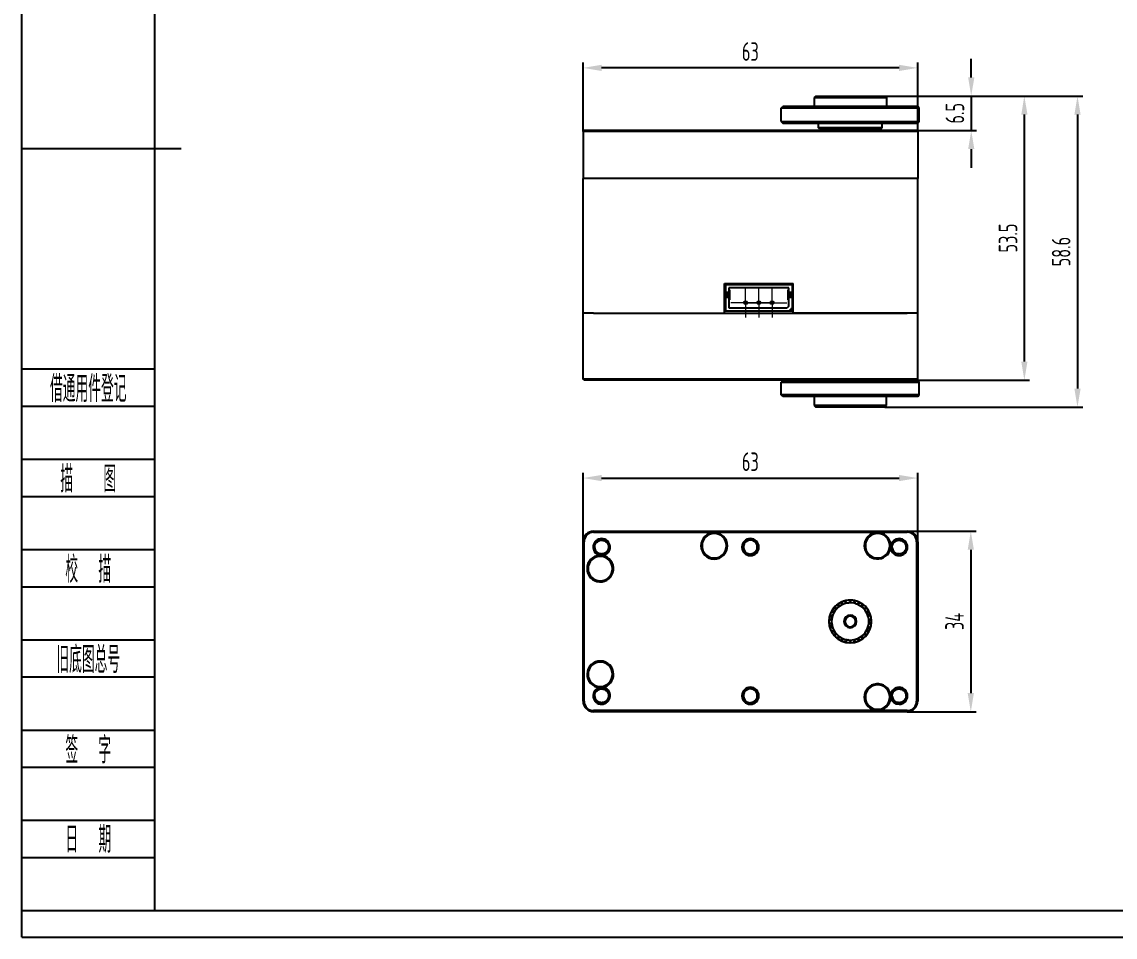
# Model space of a CAD drawing. Header units: inches. Extents: x -25 to 752, y -5 to 292.
# Drawn here: x -25 to 180.8, y -5 to 167.4 of the extents above; entities that cross this region are included whole.
import ezdxf
from ezdxf.enums import TextEntityAlignment as Align

# ---------------------------------------------------------------- set-up
doc = ezdxf.new("R2010")
doc.units = ezdxf.units.IN
doc.header["$MEASUREMENT"] = 0
for name, color, linetype in [('1轮廓实线层', 7, 'Continuous'), ('2细线层', 4, 'Continuous'), ('6文字层', 3, 'Continuous'), ('7标注层', 4, 'Continuous'), ('图框层', 7, 'Continuous')]:
    doc.layers.add(name, color=color, linetype=linetype)
doc.styles.add('PC_TEXTSTYLE', font='ISOCP.SHX', dxfattribs={"width": 0.707, "bigfont": 'GBCBIG.SHX'})
doc.dimstyles.new('GB_LINEAR', dxfattribs={"dimtxt": 3.5, "dimasz": 3.5, "dimexe": 1, "dimexo": 0, "dimgap": 1.5, "dimtad": 1, "dimdsep": 46, "dimtxsty": 'PC_TEXTSTYLE', "dimcen": 0, "dimclrd": 256, "dimclrt": 3, "dimadec": 0, "dimazin": 2, "dimtp": 0.1, "dimtm": 0.1, "dimtfac": 0.71, "dimtdec": 3, "dimtmove": 0, "dimatfit": 3, "dimfxl": 1, "dimtfill": 1, "dimarcsym": 0})

# ---------------------------------------------------------------- blocks, each defined once
blk = doc.blocks.new('ZwmFrameMain_A3^_^无分区图框^_^landscape')
at = {"layer": '1轮廓实线层'}
for p, q in [((0, 0), (0, 287)), ((-25, 143.5), (5, 143.5)), ((0, 0), (390, 0))]:
    blk.add_line(p, q, dxfattribs=at)
at = {"layer": '2细线层'}
for q in [(-25, 292), (395, -5)]:
    blk.add_line((-25, -5), q, dxfattribs=at)
blk = doc.blocks.new('ZwmFrameMain_附加栏')
at = {"layer": '2细线层'}
for p, q in [((-25, 102), (0, 102)), ((-25, 95), (0, 95)), ((-25, 85), (0, 85)), ((-25, 78), (0, 78)), ((-25, 68), (0, 68)), ((-25, 61), (0, 61)), ((-25, 51), (0, 51)), ((-25, 44), (0, 44)), ((-25, 34), (0, 34)), ((-25, 27), (0, 27)), ((-25, 17), (0, 17)), ((-25, 10), (0, 10)), ((-25, 0), (0, 0))]:
    blk.add_line(p, q, dxfattribs=at)
at = {"layer": '6文字层', "color": 3, "style": 'PC_TEXTSTYLE'}
for s, width, p in [('借通用件登记', 0.667, (-12.5, 98.5)), ('描   图', 0.6667, (-12.5, 81.5)), ('校  描', 0.667, (-12.5, 64.5)), ('旧底图总号', 0.667, (-12.5, 47.5)), ('签  字', 0.667, (-12.5, 30.5)), ('日  期', 0.667, (-12.49, 13.6))]:
    blk.add_text(s, height=5, dxfattribs=dict(at, width=width)).set_placement(p, align=Align.MIDDLE)
at = {"layer": '6文字层', "style": 'PC_TEXTSTYLE'}
for tag, width, p, p2 in [('借通用件登记', 0.671328, (-23.44, 86.36), (-1.25, 86.36)), ('描图', 2.120922, (-23.44, 69.36), (-1.25, 69.36)), ('校图', 2.149976, (-23.75, 52.06), (-1.25, 52.06)), ('旧底图总号', 0.761452, (-22.84, 35.67), (-1.86, 35.67)), ('签字', 2.026939, (-23.14, 18.37), (-1.56, 18.37)), ('日期', 1.89999, (-22.84, 1.37), (-2.17, 1.37))]:
    blk.add_attdef(tag, text='', height=5, dxfattribs=dict(at, width=width)).set_placement(p, p2, align=Align.FIT)
blk = doc.blocks.new('*D18')
at = {"layer": '7标注层', "color": 0, "lineweight": -2}
for p, q in [((80.63, 146.7), (80.63, 159.7)), ((143.63, 146.7), (143.63, 159.7))]:
    blk.add_line(p, q, dxfattribs=at)
at = {"layer": '7标注层', "lineweight": -2}
blk.add_line((140.13, 158.7), (84.13, 158.7), dxfattribs=at)
at = {"layer": '7标注层'}
for points in [[(84.13, 159.28), (84.13, 158.11), (80.63, 158.7)], [(140.13, 158.11), (140.13, 159.28), (143.63, 158.7)]]:
    blk.add_solid(points, dxfattribs=at)
at = {"layer": 'Defpoints', "color": 0}
for p in [(80.63, 158.7), (80.63, 146.7), (143.63, 146.7)]:
    blk.add_point(p, dxfattribs=at)
at = {"layer": '7标注层', "color": 3, "insert": (112.13, 161.77), "char_height": 3.5, "attachment_point": 5, "style": 'PC_TEXTSTYLE', "bg_fill": 3, "box_fill_scale": 1.25, "bg_fill_color": 257, "bg_fill_transparency": 0}
blk.add_mtext('63', dxfattribs=at)
blk = doc.blocks.new('*D21')
at = {"layer": '7标注层', "color": 0, "lineweight": -2}
for p, q in [((80.63, 69.45), (80.63, 82.45)), ((143.63, 69.45), (143.63, 82.45))]:
    blk.add_line(p, q, dxfattribs=at)
at = {"layer": '7标注层', "lineweight": -2}
blk.add_line((84.13, 81.45), (140.13, 81.45), dxfattribs=at)
at = {"layer": '7标注层'}
for points in [[(84.13, 82.04), (84.13, 80.87), (80.63, 81.45)], [(140.13, 80.87), (140.13, 82.04), (143.63, 81.45)]]:
    blk.add_solid(points, dxfattribs=at)
at = {"layer": 'Defpoints', "color": 0}
for p in [(143.63, 81.45), (80.63, 69.45), (143.63, 69.45)]:
    blk.add_point(p, dxfattribs=at)
at = {"layer": '7标注层', "color": 3, "insert": (112.13, 84.53), "char_height": 3.5, "attachment_point": 5, "style": 'PC_TEXTSTYLE', "bg_fill": 3, "box_fill_scale": 1.25, "bg_fill_color": 257, "bg_fill_transparency": 0}
blk.add_mtext('63', dxfattribs=at)
blk = doc.blocks.new('*D22')
at = {"layer": '7标注层', "color": 0, "lineweight": -2}
for p, q in [((141.63, 71.45), (154.63, 71.45)), ((141.63, 37.45), (154.63, 37.45))]:
    blk.add_line(p, q, dxfattribs=at)
at = {"layer": '7标注层', "lineweight": -2}
blk.add_line((153.63, 67.95), (153.63, 40.95), dxfattribs=at)
at = {"layer": '7标注层'}
for points in [[(154.22, 67.95), (153.05, 67.95), (153.63, 71.45)], [(153.05, 40.95), (154.22, 40.95), (153.63, 37.45)]]:
    blk.add_solid(points, dxfattribs=at)
at = {"layer": 'Defpoints', "color": 0}
for p in [(141.63, 71.45), (141.63, 37.45), (153.63, 37.45)]:
    blk.add_point(p, dxfattribs=at)
at = {"layer": '7标注层', "color": 3, "insert": (150.56, 54.45), "char_height": 3.5, "attachment_point": 5, "rotation": 90, "style": 'PC_TEXTSTYLE', "bg_fill": 3, "box_fill_scale": 1.25, "bg_fill_color": 257, "bg_fill_transparency": 0}
blk.add_mtext('34', dxfattribs=at)
blk = doc.blocks.new('SW_CENTERMARKSYMBOL_0')
at = {"color": 0, "linetype": 'Continuous', "lineweight": 18}
for p, q in [((0, 2.5), (0, 2.8)), ((0, 0), (0, 2.5)), ((-2.5, 0), (-2.8, 0)), ((0, 0), (-2.5, 0)), ((0, 0), (0, -2.5)), ((0, 0), (2.5, 0)), ((2.5, 0), (2.8, 0)), ((0, -2.5), (0, -2.8))]:
    blk.add_line(p, q, dxfattribs=at)
blk = doc.blocks.new('SW_CENTERMARKSYMBOL_1')
at = {"color": 0, "linetype": 'Continuous', "lineweight": 18}
for p, q in [((0, 2.5), (0, 2.8)), ((0, 0), (0, 2.5)), ((-2.5, 0), (-2.8, 0)), ((0, 0), (-2.5, 0)), ((0, 0), (0, -2.5)), ((0, 0), (2.5, 0)), ((2.5, 0), (2.8, 0)), ((0, -2.5), (0, -2.8))]:
    blk.add_line(p, q, dxfattribs=at)
blk = doc.blocks.new('SW_CENTERMARKSYMBOL_2')
at = {"color": 0, "linetype": 'Continuous', "lineweight": 18}
for p, q in [((0, 2.5), (0, 2.8)), ((0, 0), (0, 2.5)), ((-2.5, 0), (-2.8, 0)), ((0, 0), (-2.5, 0)), ((0, 0), (0, -2.5)), ((0, 0), (2.5, 0)), ((2.5, 0), (2.8, 0)), ((0, -2.5), (0, -2.8))]:
    blk.add_line(p, q, dxfattribs=at)
blk = doc.blocks.new('*D23')
at = {"layer": '7标注层', "color": 0, "lineweight": -2}
for p, q in [((137.43, 153.4), (174.71, 153.4)), ((137.43, 94.8), (174.71, 94.8))]:
    blk.add_line(p, q, dxfattribs=at)
at = {"layer": '7标注层', "lineweight": -2}
blk.add_line((173.71, 149.9), (173.71, 98.3), dxfattribs=at)
at = {"layer": '7标注层'}
for points in [[(174.3, 149.9), (173.13, 149.9), (173.71, 153.4)], [(173.13, 98.3), (174.3, 98.3), (173.71, 94.8)]]:
    blk.add_solid(points, dxfattribs=at)
at = {"layer": 'Defpoints', "color": 0}
for p in [(137.43, 153.4), (137.43, 94.8), (173.71, 94.8)]:
    blk.add_point(p, dxfattribs=at)
at = {"layer": '7标注层', "color": 3, "insert": (170.64, 124.1), "char_height": 3.5, "attachment_point": 5, "rotation": 90, "style": 'PC_TEXTSTYLE', "bg_fill": 3, "box_fill_scale": 1.25, "bg_fill_color": 257, "bg_fill_transparency": 0}
blk.add_mtext('58.6', dxfattribs=at)
blk = doc.blocks.new('*D24')
at = {"layer": '7标注层', "lineweight": -2}
for p, q in [((153.71, 156.9), (153.71, 160.4)), ((153.71, 153.4), (153.71, 146.9)), ((153.71, 143.4), (153.71, 139.9))]:
    blk.add_line(p, q, dxfattribs=at)
at = {"layer": '7标注层', "color": 0, "lineweight": -2}
for p, q in [((137.43, 153.4), (154.71, 153.4)), ((143.43, 146.9), (154.71, 146.9))]:
    blk.add_line(p, q, dxfattribs=at)
at = {"layer": '7标注层'}
for points in [[(153.13, 156.9), (154.3, 156.9), (153.71, 153.4)], [(154.3, 143.4), (153.13, 143.4), (153.71, 146.9)]]:
    blk.add_solid(points, dxfattribs=at)
at = {"layer": 'Defpoints', "color": 0}
for p in [(137.43, 153.4), (143.43, 146.9)]:
    blk.add_point(p, dxfattribs=at)
at = {"layer": '7标注层', "color": 3, "insert": (150.64, 150.15), "char_height": 3.5, "attachment_point": 5, "rotation": 90, "style": 'PC_TEXTSTYLE', "bg_fill": 3, "box_fill_scale": 1.25, "bg_fill_color": 257, "bg_fill_transparency": 0}
blk.add_mtext('6.5', dxfattribs=at)
at = {"layer": 'Defpoints', "color": 0}
blk.add_point((153.71, 146.9), dxfattribs=at)
blk = doc.blocks.new('*D25')
at = {"layer": '7标注层', "color": 0, "lineweight": -2}
for p, q in [((158.98, 153.4), (164.71, 153.4)), ((143.43, 99.9), (164.71, 99.9))]:
    blk.add_line(p, q, dxfattribs=at)
at = {"layer": '7标注层', "lineweight": -2}
blk.add_line((163.71, 103.4), (163.71, 149.9), dxfattribs=at)
at = {"layer": '7标注层'}
for points in [[(164.3, 149.9), (163.13, 149.9), (163.71, 153.4)], [(163.13, 103.4), (164.3, 103.4), (163.71, 99.9)]]:
    blk.add_solid(points, dxfattribs=at)
at = {"layer": 'Defpoints', "color": 0}
for p in [(158.98, 153.4), (163.71, 153.4), (143.43, 99.9)]:
    blk.add_point(p, dxfattribs=at)
at = {"layer": '7标注层', "color": 3, "insert": (160.64, 126.65), "char_height": 3.5, "attachment_point": 5, "rotation": 90, "style": 'PC_TEXTSTYLE', "bg_fill": 3, "box_fill_scale": 1.25, "bg_fill_color": 257, "bg_fill_transparency": 0}
blk.add_mtext('53.5', dxfattribs=at)

msp = doc.modelspace()

# ---------------------------------------------------------------- linework, layer by layer
at = {"color": 7, "linetype": 'Continuous', "lineweight": 25}
for p, q in [((82.634, 137.897), (80.634, 137.897)), ((80.634, 112.497), (80.634, 137.897)), ((141.634, 137.897), (82.634, 137.897)), ((143.634, 137.897), (141.634, 137.897)), ((143.634, 112.497), (143.634, 137.897)), ((107.277, 118.097), (120.177, 118.097)), ((107.277, 112.497), (107.277, 118.097)), ((107.477, 117.897), (107.477, 116.447)), ((107.477, 117.897), (119.977, 117.897)), ((119.977, 117.897), (119.977, 116.447)), ((120.177, 112.497), (120.177, 118.097)), ((107.477, 116.447), (108.077, 116.447)), ((107.477, 116.147), (107.477, 116.447)), ((107.477, 116.147), (108.077, 116.147)), ((108.077, 115.747), (107.477, 115.747)), ((107.477, 115.447), (107.477, 115.747)), ((108.077, 115.447), (107.477, 115.447)), ((107.477, 115.447), (107.477, 112.897)), ((119.377, 117.297), (108.077, 117.297)), ((108.077, 117.297), (108.077, 116.447)), ((108.077, 116.897), (108.227, 116.897)), ((108.077, 116.447), (108.077, 116.147)), ((108.077, 115.747), (108.077, 115.447)), ((108.077, 115.447), (108.077, 113.497)), ((108.227, 116.897), (108.227, 114.997)), ((119.227, 114.997), (119.227, 116.897)), ((119.377, 116.897), (119.227, 116.897)), ((119.377, 116.447), (119.377, 117.297)), ((119.377, 116.447), (119.977, 116.447)), ((119.377, 116.147), (119.377, 116.447)), ((119.377, 116.147), (119.977, 116.147)), ((119.977, 115.747), (119.377, 115.747)), ((119.377, 115.447), (119.377, 115.747)), ((119.977, 115.447), (119.377, 115.447)), ((119.377, 113.797), (119.377, 115.447)), ((119.977, 116.447), (119.977, 116.147)), ((119.977, 115.747), (119.977, 115.447)), ((119.977, 115.447), (119.977, 113.497)), ((108.077, 114.997), (108.227, 114.997)), ((108.077, 113.497), (119.077, 113.497)), ((119.377, 113.797), (119.077, 113.497)), ((119.377, 114.997), (119.227, 114.997)), ((119.377, 112.897), (119.977, 113.497)), ((119.977, 113.297), (119.777, 113.297)), ((119.977, 113.497), (119.977, 113.297)), ((119.977, 113.297), (119.977, 112.897)), ((82.634, 112.497), (80.634, 112.497)), ((80.634, 100.097), (80.634, 112.497)), ((82.634, 112.497), (107.277, 112.497)), ((82.634, 112.497), (141.634, 112.497)), ((120.177, 112.897), (107.277, 112.897)), ((119.377, 112.897), (107.477, 112.897)), ((141.634, 112.497), (120.177, 112.497)), ((143.634, 112.497), (141.634, 112.497)), ((143.634, 100.097), (143.634, 112.497)), ((80.834, 99.897), (80.634, 100.097)), ((82.634, 100.097), (80.634, 100.097)), ((82.634, 99.897), (80.834, 99.897)), ((141.634, 100.097), (82.634, 100.097)), ((141.634, 99.897), (82.634, 99.897)), ((118.234, 99.797), (117.934, 99.497)), ((117.934, 97.097), (117.934, 99.497)), ((117.934, 99.497), (143.934, 99.497)), ((118.234, 99.797), (143.634, 99.797)), ((123.734, 99.897), (123.734, 99.797)), ((138.134, 99.797), (138.134, 99.897)), ((143.634, 100.097), (141.634, 100.097)), ((143.434, 99.897), (141.634, 99.897)), ((143.434, 99.897), (143.634, 100.097)), ((143.634, 99.797), (143.934, 99.497)), ((143.934, 97.097), (143.934, 99.497)), ((118.234, 96.797), (117.934, 97.097)), ((143.934, 97.097), (117.934, 97.097)), ((143.634, 96.797), (118.234, 96.797)), ((124.134, 96.797), (124.134, 95.097)), ((137.734, 95.097), (137.734, 96.797)), ((143.634, 96.797), (143.934, 97.097)), ((124.134, 95.097), (124.434, 94.797)), ((130.934, 95.097), (124.134, 95.097)), ((130.934, 94.797), (124.434, 94.797)), ((137.734, 95.097), (130.934, 95.097)), ((137.434, 94.797), (130.934, 94.797)), ((137.434, 94.797), (137.734, 95.097)), ((82.634, 71.453), (141.634, 71.453)), ((82.634, 71.253), (141.634, 71.253)), ((80.634, 39.453), (80.634, 69.453)), ((80.834, 39.453), (80.834, 69.453)), ((82.842, 68.315), (82.643, 68.294)), ((82.903, 68.107), (82.844, 68.407)), ((110.898, 68.051), (110.708, 67.989)), ((110.847, 68.389), (110.93, 67.971)), ((111.573, 69.611), (111.307, 69.433)), ((113.401, 68.307), (113.462, 68.337)), ((138.842, 68.315), (138.643, 68.294)), ((138.903, 68.107), (138.844, 68.407)), ((143.434, 69.453), (143.434, 39.453)), ((143.634, 69.453), (143.634, 39.453)), ((84.134, 67.153), (83.758, 67.228)), ((140.134, 67.153), (139.758, 67.228)), ((111.573, 41.611), (111.307, 41.433)), ((82.842, 40.315), (82.643, 40.294)), ((82.903, 40.107), (82.844, 40.407)), ((84.134, 39.153), (83.758, 39.228)), ((110.898, 40.051), (110.708, 39.989)), ((110.847, 40.389), (110.93, 39.971)), ((138.842, 40.315), (138.643, 40.294)), ((138.903, 40.107), (138.844, 40.407)), ((140.134, 39.153), (139.758, 39.228)), ((141.634, 37.653), (82.634, 37.653)), ((141.634, 37.453), (82.634, 37.453))]:
    msp.add_line(p, q, dxfattribs=at)
for centre in [(111.227, 114.472), (113.727, 114.472), (116.227, 114.472)]:
    msp.add_circle(centre, 0.3, dxfattribs=at)
for centre, radius, start, end in [((82.634, 69.453), 2, 90, 180), ((82.634, 69.453), 1.8, 90, 180), ((84.134, 68.453), 1.6, 90, 256.18384), ((84.134, 68.453), 1.6, 276.75854, 90), ((105.334, 68.703), 2.5, 90, 270), ((105.334, 68.703), 2.3, 90, 270), ((105.334, 68.703), 2.5, 270, 90), ((105.334, 68.703), 2.3, 270, 90), ((112.134, 68.453), 1.6, 90, 270), ((112.134, 68.453), 1.6, 270, 90), ((136.084, 68.703), 2.5, 3.03525, 180), ((136.084, 68.703), 2.3, 0, 180), ((140.134, 68.453), 1.6, 90, 166.17271), ((140.134, 68.453), 1.6, 270, 90), ((141.634, 69.453), 2, 0, 90), ((141.634, 69.453), 1.8, 0, 90), ((84.134, 68.453), 1.3, 186.09753, 258.09753), ((112.134, 68.453), 1.3, 198, 270), ((136.084, 68.703), 2.5, 180, 349.89854), ((136.084, 68.703), 2.3, 180, 0), ((140.134, 68.453), 1.6, 186.76527, 270), ((140.134, 68.453), 1.3, 186.09753, 258.09753), ((83.884, 64.403), 2.5, 93.0279, 180), ((83.884, 64.403), 2.5, 180, 79.9029), ((83.884, 64.403), 2.3, 86.48863, 180), ((83.884, 64.403), 2.3, 0, 86.48863), ((83.884, 64.403), 2.3, 180, 0), ((130.934, 54.453), 4.025, 0, 180), ((130.934, 54.453), 4, 110.04936, 129.95064), ((130.934, 54.453), 3.5, 96, 120), ((130.934, 54.453), 4, 105.95064, 110.04936), ((130.934, 54.453), 4, 86.04936, 105.95064), ((130.934, 54.453), 3.5, 72, 96), ((130.934, 54.453), 4, 81.95064, 86.04936), ((130.934, 54.453), 4, 62.04936, 81.95064), ((130.934, 54.453), 3.5, 48, 72), ((130.934, 54.453), 4, 57.95064, 62.04936), ((130.934, 54.453), 4, 38.04936, 57.95064), ((130.934, 54.453), 4, 158.04936, 177.95064), ((130.934, 54.453), 4, 153.95064, 158.04936), ((130.934, 54.453), 4, 134.04936, 153.95064), ((130.934, 54.453), 3.5, 144, 168), ((130.934, 54.453), 3.5, 120, 144), ((130.934, 54.453), 4, 129.95064, 134.04936), ((130.934, 54.453), 1.2, 90, 270), ((130.934, 54.453), 1.2, 270, 90), ((130.934, 54.453), 3.5, 24, 48), ((130.934, 54.453), 4, 33.95064, 38.04936), ((130.934, 54.453), 3.5, 0, 24), ((130.934, 54.453), 4, 14.04936, 33.95064), ((130.934, 54.453), 4.025, 180, 0), ((130.934, 54.453), 4, 177.95064, 180), ((130.934, 54.453), 4, 180, 182.04936), ((130.934, 54.453), 4, 182.04936, 201.95064), ((130.934, 54.453), 3.5, 168, 192), ((130.934, 54.453), 3.5, 192, 216), ((130.934, 54.453), 1, 90, 270), ((130.934, 54.453), 1, 270, 90), ((130.934, 54.453), 3.5, 336, 0), ((130.934, 54.453), 4, 9.95064, 14.04936), ((130.934, 54.453), 4, 345.95064, 350.04936), ((130.934, 54.453), 4, 0, 9.95064), ((130.934, 54.453), 4, 350.04936, 0), ((130.934, 54.453), 4, 201.95064, 206.04936), ((130.934, 54.453), 4, 206.04936, 225.95064), ((130.934, 54.453), 3.5, 216, 240), ((130.934, 54.453), 4, 225.95064, 230.04936), ((130.934, 54.453), 3.5, 288, 312), ((130.934, 54.453), 4, 302.04936, 321.95064), ((130.934, 54.453), 3.5, 312, 336), ((130.934, 54.453), 4, 321.95064, 326.04936), ((130.934, 54.453), 4, 326.04936, 345.95064), ((130.934, 54.453), 4, 230.04936, 249.95064), ((130.934, 54.453), 3.5, 240, 264), ((130.934, 54.453), 4, 249.95064, 254.04936), ((130.934, 54.453), 4, 254.04936, 273.95064), ((130.934, 54.453), 3.5, 264, 288), ((130.934, 54.453), 4, 273.95064, 278.04936), ((130.934, 54.453), 4, 278.04936, 297.95064), ((130.934, 54.453), 4, 297.95064, 302.04936), ((83.884, 44.503), 2.5, 0, 266.97304), ((83.884, 44.503), 2.3, 0, 180), ((83.884, 44.503), 2.3, 180, 273.51926), ((83.884, 44.503), 2.3, 273.51926, 0), ((83.884, 44.503), 2.5, 280.09691, 0), ((84.134, 40.453), 1.6, 103.81468, 270), ((84.134, 40.453), 1.6, 270, 83.24174), ((112.134, 40.453), 1.6, 90, 270), ((112.134, 40.453), 1.6, 270, 90), ((136.084, 40.203), 2.5, 10.10151, 180), ((136.084, 40.203), 2.3, 0, 180), ((140.134, 40.453), 1.6, 90, 173.23465), ((140.134, 40.453), 1.6, 270, 90), ((82.634, 39.453), 2, 180, 270), ((82.634, 39.453), 1.8, 180, 270), ((84.134, 40.453), 1.3, 186.09753, 258.09753), ((112.134, 40.453), 1.3, 198, 270), ((136.084, 40.203), 2.5, 180, 356.96496), ((136.084, 40.203), 2.3, 180, 0), ((140.134, 40.453), 1.6, 193.82699, 270), ((140.134, 40.453), 1.3, 186.09753, 258.09753), ((141.634, 39.453), 1.8, 270, 0), ((141.634, 39.453), 2, 270, 0)]:
    msp.add_arc(centre, radius, start, end, dxfattribs=at)
for points, knots in [([(82.643, 68.294), (82.626, 68.503), (82.654, 68.714), (82.792, 69.105), (82.902, 69.285), (83.185, 69.582), (83.357, 69.7), (83.731, 69.855), (83.934, 69.892), (84.134, 69.886)], [0, 0, 0, 0, 0.25, 0.25, 0.5, 0.5, 0.75, 0.75, 1, 1, 1, 1]), ([(82.842, 68.315), (82.819, 68.532), (82.851, 68.756), (83.021, 69.159), (83.158, 69.339), (83.502, 69.609), (83.708, 69.701), (84.14, 69.771), (84.59, 69.731), (84.964, 69.477), (85.254, 69.149), (85.356, 68.948), (85.451, 68.521), (85.443, 68.295), (85.32, 67.875), (85.203, 67.682), (85.048, 67.528)], [0, 0, 0, 0, 0.125, 0.125, 0.25, 0.25, 0.375, 0.375, 0.5, 0.625, 0.625, 0.75, 0.75, 0.875, 0.875, 1, 1, 1, 1]), ([(84.134, 69.886), (84.417, 69.878), (84.693, 69.785), (85.146, 69.463), (85.32, 69.235), (85.513, 68.724), (85.531, 68.442), (85.408, 67.919), (85.268, 67.679), (85.075, 67.5)], [0, 0, 0, 0, 0.25, 0.25, 0.5, 0.5, 0.75, 0.75, 1, 1, 1, 1]), ([(110.708, 67.989), (110.614, 68.305), (110.63, 68.648), (110.864, 69.251), (111.083, 69.509), (111.355, 69.673)], [0, 0, 0, 0, 0.5, 0.5, 1, 1, 1, 1]), ([(111.434, 69.548), (111.194, 69.395), (111.007, 69.16), (110.814, 68.623), (110.81, 68.322), (110.898, 68.051)], [0, 0, 0, 0, 0.5, 0.5, 1, 1, 1, 1]), ([(112.134, 69.878), (112.321, 69.873), (112.505, 69.83), (112.842, 69.68), (112.995, 69.571), (113.245, 69.306), (113.343, 69.149), (113.472, 68.812), (113.502, 68.631), (113.492, 68.275), (113.451, 68.098), (113.306, 67.777), (113.203, 67.631), (112.949, 67.392), (112.799, 67.298), (112.477, 67.176), (112.305, 67.148), (112.134, 67.153)], [0, 0, 0, 0, 0.125, 0.125, 0.25, 0.25, 0.375, 0.375, 0.5, 0.5, 0.625, 0.625, 0.75, 0.75, 0.875, 0.875, 1, 1, 1, 1]), ([(112.134, 67.153), (112.305, 67.153), (112.475, 67.187), (112.789, 67.317), (112.933, 67.413), (113.174, 67.654), (113.27, 67.798), (113.401, 68.113), (113.434, 68.283), (113.434, 68.623), (113.401, 68.793), (113.27, 69.108), (113.174, 69.252), (112.933, 69.492), (112.789, 69.589), (112.475, 69.719), (112.305, 69.753), (112.134, 69.753)], [0, 0, 0, 0, 0.125, 0.125, 0.25, 0.25, 0.375, 0.375, 0.5, 0.5, 0.625, 0.625, 0.75, 0.75, 0.875, 0.875, 1, 1, 1, 1]), ([(138.546, 68.264), (138.547, 68.301), (138.549, 68.374), (138.554, 68.484), (138.561, 68.594), (138.567, 68.667), (138.569, 68.704)], [0, 0, 0, 0, 0.2521995, 0.5014439, 0.7499598, 1, 1, 1, 1]), ([(138.569, 68.704), (138.571, 68.726), (138.575, 68.77), (138.579, 68.813), (138.581, 68.835)], [0, 0, 0, 0, 0.4968019, 1, 1, 1, 1]), ([(138.643, 68.294), (138.626, 68.503), (138.654, 68.714), (138.792, 69.105), (138.902, 69.285), (139.185, 69.582), (139.357, 69.7), (139.731, 69.855), (139.934, 69.892), (140.134, 69.886)], [0, 0, 0, 0, 0.25, 0.25, 0.5, 0.5, 0.75, 0.75, 1, 1, 1, 1]), ([(138.842, 68.315), (138.819, 68.532), (138.851, 68.756), (139.021, 69.159), (139.158, 69.339), (139.502, 69.609), (139.708, 69.701), (140.14, 69.771), (140.59, 69.731), (140.964, 69.477), (141.254, 69.149), (141.356, 68.948), (141.451, 68.521), (141.443, 68.295), (141.32, 67.875), (141.203, 67.682), (141.048, 67.528)], [0, 0, 0, 0, 0.125, 0.125, 0.25, 0.25, 0.375, 0.375, 0.5, 0.625, 0.625, 0.75, 0.75, 0.875, 0.875, 1, 1, 1, 1]), ([(140.134, 69.886), (140.417, 69.878), (140.693, 69.785), (141.146, 69.463), (141.32, 69.235), (141.513, 68.724), (141.531, 68.442), (141.408, 67.919), (141.268, 67.679), (141.075, 67.5)], [0, 0, 0, 0, 0.25, 0.25, 0.5, 0.5, 0.75, 0.75, 1, 1, 1, 1]), ([(84.036, 66.877), (83.989, 66.88), (83.939, 66.884), (83.844, 66.891), (83.796, 66.895), (83.752, 66.899)], [0, 0, 0, 0, 0.4937879, 0.5330541, 1, 1, 1, 1]), ([(85.047, 67.528), (85.019, 67.501), (84.965, 67.451), (84.884, 67.389), (84.811, 67.341), (84.748, 67.306), (84.696, 67.28), (84.658, 67.263), (84.572, 67.227), (84.443, 67.186), (84.276, 67.158), (84.177, 67.155), (84.134, 67.153)], [0, 0, 0, 0, 0.1159662, 0.2170347, 0.303248, 0.3746545, 0.4312861, 0.4731483, 0.5002323, 0.7069007, 0.8736036, 1, 1, 1, 1]), ([(85.075, 67.5), (84.948, 67.381), (84.798, 67.289), (84.476, 67.168), (84.304, 67.139), (84.134, 67.145)], [0, 0, 0, 0, 0.5, 0.5, 1, 1, 1, 1]), ([(84.323, 66.864), (84.291, 66.865), (84.229, 66.867), (84.166, 66.87), (84.134, 66.872)], [0, 0, 0, 0, 0.5027946, 1, 1, 1, 1]), ([(111.632, 67.255), (111.634, 67.254), (111.776, 67.159), (111.956, 67.156), (112.134, 67.153)], [0, 0, 0, 0, 0.0104059, 1, 1, 1, 1]), ([(141.047, 67.528), (141.019, 67.501), (140.965, 67.451), (140.884, 67.389), (140.811, 67.341), (140.748, 67.306), (140.696, 67.28), (140.658, 67.263), (140.572, 67.227), (140.443, 67.186), (140.276, 67.158), (140.177, 67.155), (140.134, 67.153)], [0, 0, 0, 0, 0.1159662, 0.2170347, 0.303248, 0.3746545, 0.4312861, 0.4731483, 0.5002323, 0.7069007, 0.8736036, 1, 1, 1, 1]), ([(141.075, 67.5), (140.948, 67.381), (140.798, 67.289), (140.476, 67.168), (140.304, 67.139), (140.134, 67.145)], [0, 0, 0, 0, 0.5, 0.5, 1, 1, 1, 1]), ([(82.643, 40.294), (82.626, 40.503), (82.654, 40.714), (82.792, 41.105), (82.902, 41.285), (83.185, 41.582), (83.357, 41.7), (83.731, 41.855), (83.934, 41.892), (84.134, 41.886)], [0, 0, 0, 0, 0.25, 0.25, 0.5, 0.5, 0.75, 0.75, 1, 1, 1, 1]), ([(82.842, 40.315), (82.819, 40.532), (82.851, 40.756), (83.021, 41.159), (83.158, 41.339), (83.502, 41.609), (83.708, 41.701), (84.14, 41.771), (84.59, 41.731), (84.964, 41.477), (85.254, 41.149), (85.356, 40.948), (85.451, 40.521), (85.443, 40.295), (85.32, 39.875), (85.203, 39.682), (85.048, 39.528)], [0, 0, 0, 0, 0.125, 0.125, 0.25, 0.25, 0.375, 0.375, 0.5, 0.625, 0.625, 0.75, 0.75, 0.875, 0.875, 1, 1, 1, 1]), ([(83.752, 42.006), (83.8, 42.011), (83.894, 42.019), (83.989, 42.026), (84.036, 42.029)], [0, 0, 0, 0, 0.50252249, 1, 1, 1, 1]), ([(84.134, 42.034), (84.166, 42.036), (84.229, 42.039), (84.291, 42.041), (84.323, 42.042)], [0, 0, 0, 0, 0.4971678, 1, 1, 1, 1]), ([(84.134, 41.886), (84.417, 41.878), (84.693, 41.785), (85.146, 41.463), (85.32, 41.235), (85.513, 40.724), (85.531, 40.442), (85.408, 39.919), (85.268, 39.679), (85.075, 39.5)], [0, 0, 0, 0, 0.25, 0.25, 0.5, 0.5, 0.75, 0.75, 1, 1, 1, 1]), ([(110.708, 39.989), (110.614, 40.305), (110.63, 40.648), (110.864, 41.251), (111.083, 41.509), (111.355, 41.673)], [0, 0, 0, 0, 0.5, 0.5, 1, 1, 1, 1]), ([(111.434, 41.548), (111.194, 41.395), (111.007, 41.16), (110.814, 40.623), (110.81, 40.322), (110.898, 40.051)], [0, 0, 0, 0, 0.5, 0.5, 1, 1, 1, 1]), ([(112.134, 41.878), (112.321, 41.873), (112.505, 41.83), (112.842, 41.68), (112.995, 41.571), (113.245, 41.306), (113.343, 41.149), (113.472, 40.812), (113.502, 40.631), (113.492, 40.275), (113.451, 40.098), (113.306, 39.777), (113.203, 39.631), (112.949, 39.392), (112.799, 39.298), (112.477, 39.176), (112.305, 39.148), (112.134, 39.153)], [0, 0, 0, 0, 0.125, 0.125, 0.25, 0.25, 0.375, 0.375, 0.5, 0.5, 0.625, 0.625, 0.75, 0.75, 0.875, 0.875, 1, 1, 1, 1]), ([(112.134, 39.153), (112.305, 39.153), (112.475, 39.187), (112.789, 39.317), (112.933, 39.413), (113.174, 39.654), (113.27, 39.798), (113.401, 40.113), (113.434, 40.283), (113.434, 40.623), (113.401, 40.793), (113.27, 41.108), (113.174, 41.252), (112.933, 41.492), (112.789, 41.589), (112.475, 41.719), (112.305, 41.753), (112.134, 41.753)], [0, 0, 0, 0, 0.125, 0.125, 0.25, 0.25, 0.375, 0.375, 0.5, 0.5, 0.625, 0.625, 0.75, 0.75, 0.875, 0.875, 1, 1, 1, 1]), ([(138.643, 40.294), (138.626, 40.503), (138.654, 40.714), (138.792, 41.105), (138.902, 41.285), (139.185, 41.582), (139.357, 41.7), (139.731, 41.855), (139.934, 41.892), (140.134, 41.886)], [0, 0, 0, 0, 0.25, 0.25, 0.5, 0.5, 0.75, 0.75, 1, 1, 1, 1]), ([(138.842, 40.315), (138.819, 40.532), (138.851, 40.756), (139.021, 41.159), (139.158, 41.339), (139.502, 41.609), (139.708, 41.701), (140.14, 41.771), (140.59, 41.731), (140.964, 41.477), (141.254, 41.149), (141.356, 40.948), (141.451, 40.521), (141.443, 40.295), (141.32, 39.875), (141.203, 39.682), (141.048, 39.528)], [0, 0, 0, 0, 0.125, 0.125, 0.25, 0.25, 0.375, 0.375, 0.5, 0.625, 0.625, 0.75, 0.75, 0.875, 0.875, 1, 1, 1, 1]), ([(140.134, 41.886), (140.417, 41.878), (140.693, 41.785), (141.146, 41.463), (141.32, 41.235), (141.513, 40.724), (141.531, 40.442), (141.408, 39.919), (141.268, 39.679), (141.075, 39.5)], [0, 0, 0, 0, 0.25, 0.25, 0.5, 0.5, 0.75, 0.75, 1, 1, 1, 1]), ([(85.047, 39.528), (85.019, 39.501), (84.965, 39.451), (84.884, 39.389), (84.811, 39.341), (84.748, 39.306), (84.696, 39.28), (84.658, 39.263), (84.572, 39.227), (84.443, 39.186), (84.276, 39.158), (84.177, 39.155), (84.134, 39.153)], [0, 0, 0, 0, 0.1159662, 0.2170347, 0.303248, 0.3746545, 0.4312861, 0.4731483, 0.5002323, 0.7069007, 0.8736036, 1, 1, 1, 1]), ([(85.075, 39.5), (84.948, 39.381), (84.798, 39.289), (84.476, 39.168), (84.304, 39.139), (84.134, 39.145)], [0, 0, 0, 0, 0.5, 0.5, 1, 1, 1, 1]), ([(111.632, 39.255), (111.634, 39.254), (111.776, 39.159), (111.956, 39.156), (112.134, 39.153)], [0, 0, 0, 0, 0.0104059, 1, 1, 1, 1]), ([(138.569, 40.204), (138.566, 40.24), (138.561, 40.313), (138.554, 40.422), (138.549, 40.532), (138.547, 40.605), (138.546, 40.641)], [0, 0, 0, 0, 0.2500217, 0.4985434, 0.7477999, 1, 1, 1, 1]), ([(138.581, 40.07), (138.579, 40.093), (138.575, 40.137), (138.571, 40.182), (138.569, 40.204)], [0, 0, 0, 0, 0.5032163, 1, 1, 1, 1]), ([(141.047, 39.528), (141.019, 39.501), (140.965, 39.451), (140.884, 39.389), (140.811, 39.341), (140.748, 39.306), (140.696, 39.28), (140.658, 39.263), (140.572, 39.227), (140.443, 39.186), (140.276, 39.158), (140.177, 39.155), (140.134, 39.153)], [0, 0, 0, 0, 0.1159662, 0.2170347, 0.303248, 0.3746545, 0.4312861, 0.4731483, 0.5002323, 0.7069007, 0.8736036, 1, 1, 1, 1]), ([(141.075, 39.5), (140.948, 39.381), (140.798, 39.289), (140.476, 39.168), (140.304, 39.139), (140.134, 39.145)], [0, 0, 0, 0, 0.5, 0.5, 1, 1, 1, 1])]:
    msp.add_open_spline(points, degree=3, knots=knots, dxfattribs=at)
for points in [[(111.355, 69.673), (111.59, 69.814), (111.864, 69.885), (112.134, 69.878)], [(112.134, 69.753), (111.888, 69.753), (111.642, 69.681), (111.434, 69.548)], [(84.134, 67.145), (84.044, 67.147), (83.954, 67.16), (83.866, 67.181)], [(84.134, 66.872), (84.102, 66.873), (84.069, 66.875), (84.036, 66.877)], [(140.134, 67.145), (140.044, 67.147), (139.954, 67.16), (139.866, 67.181)], [(129.266, 57.573), (129.356, 57.766), (129.453, 57.975), (129.563, 58.21)], [(129.835, 58.299), (130.063, 58.172), (130.265, 58.061), (130.451, 57.958)], [(130.451, 57.958), (130.49, 57.936), (130.531, 57.93), (130.569, 57.934)], [(130.569, 57.934), (130.607, 57.938), (130.644, 57.952), (130.679, 57.982)], [(130.679, 57.982), (130.84, 58.122), (131.014, 58.273), (131.21, 58.443)], [(131.494, 58.413), (131.651, 58.205), (131.79, 58.021), (131.918, 57.851)], [(131.918, 57.851), (131.945, 57.815), (131.98, 57.793), (132.016, 57.782)], [(132.016, 57.782), (132.052, 57.77), (132.092, 57.767), (132.136, 57.781)], [(132.136, 57.781), (132.34, 57.843), (132.561, 57.91), (132.809, 57.986)], [(133.057, 57.843), (133.116, 57.589), (133.167, 57.365), (133.215, 57.158)], [(127.499, 55.3), (127.416, 55.497), (127.326, 55.709), (127.224, 55.948)], [(127.341, 56.209), (127.587, 56.294), (127.805, 56.369), (128.006, 56.439)], [(128.006, 56.439), (128.049, 56.453), (128.081, 56.48), (128.103, 56.51)], [(128.103, 56.51), (128.125, 56.541), (128.14, 56.578), (128.141, 56.624)], [(128.141, 56.624), (128.145, 56.838), (128.149, 57.068), (128.153, 57.328)], [(128.366, 57.519), (128.626, 57.497), (128.855, 57.476), (129.067, 57.458)], [(129.067, 57.458), (129.112, 57.454), (129.152, 57.465), (129.184, 57.484)], [(129.184, 57.484), (129.218, 57.503), (129.246, 57.531), (129.266, 57.573)], [(133.215, 57.158), (133.225, 57.113), (133.249, 57.079), (133.276, 57.054)], [(133.276, 57.054), (133.305, 57.028), (133.34, 57.01), (133.386, 57.004)], [(133.386, 57.004), (133.598, 56.978), (133.826, 56.95), (134.084, 56.918)], [(134.118, 55.996), (134.11, 55.951), (134.117, 55.911), (134.132, 55.876)], [(134.252, 56.687), (134.203, 56.431), (134.159, 56.205), (134.118, 55.996)], [(134.132, 55.876), (134.147, 55.841), (134.172, 55.81), (134.211, 55.786)], [(134.211, 55.786), (134.394, 55.676), (134.592, 55.558), (134.815, 55.424)], [(126.937, 54.596), (127.128, 54.774), (127.296, 54.931), (127.452, 55.076)], [(127.452, 53.83), (127.296, 53.975), (127.127, 54.132), (126.937, 54.31)], [(127.224, 52.958), (127.326, 53.198), (127.416, 53.41), (127.499, 53.605)], [(127.452, 55.076), (127.485, 55.107), (127.503, 55.144), (127.511, 55.181)], [(127.511, 53.725), (127.503, 53.763), (127.485, 53.799), (127.452, 53.83)], [(127.511, 55.181), (127.519, 55.218), (127.517, 55.258), (127.499, 55.3)], [(127.499, 53.605), (127.517, 53.647), (127.519, 53.689), (127.511, 53.725)], [(134.471, 54.568), (134.445, 54.53), (134.434, 54.49), (134.434, 54.453)], [(134.434, 54.453), (134.434, 54.415), (134.444, 54.376), (134.471, 54.338)], [(134.874, 55.144), (134.725, 54.93), (134.593, 54.742), (134.471, 54.568)], [(134.471, 54.338), (134.593, 54.163), (134.725, 53.975), (134.874, 53.762)], [(128.006, 52.467), (127.804, 52.537), (127.587, 52.612), (127.341, 52.696)], [(128.103, 52.396), (128.08, 52.427), (128.05, 52.452), (128.006, 52.467)], [(128.141, 52.282), (128.14, 52.327), (128.125, 52.365), (128.103, 52.396)], [(128.153, 51.578), (128.149, 51.839), (128.145, 52.069), (128.141, 52.282)], [(129.184, 51.422), (129.151, 51.441), (129.113, 51.452), (129.067, 51.448)], [(133.215, 51.748), (133.167, 51.54), (133.115, 51.316), (133.057, 51.062)], [(133.276, 51.852), (133.248, 51.826), (133.226, 51.793), (133.215, 51.748)], [(133.386, 51.902), (133.341, 51.896), (133.304, 51.877), (133.276, 51.852)], [(134.084, 51.988), (133.825, 51.956), (133.597, 51.928), (133.386, 51.902)], [(134.132, 53.029), (134.116, 52.994), (134.109, 52.955), (134.118, 52.91)], [(134.118, 52.91), (134.159, 52.7), (134.203, 52.474), (134.252, 52.219)], [(134.211, 53.119), (134.173, 53.096), (134.147, 53.063), (134.132, 53.029)], [(134.815, 53.482), (134.591, 53.348), (134.394, 53.229), (134.211, 53.119)], [(129.067, 51.448), (128.854, 51.429), (128.625, 51.409), (128.366, 51.386)], [(129.266, 51.333), (129.246, 51.374), (129.217, 51.403), (129.184, 51.422)], [(129.563, 50.695), (129.453, 50.932), (129.356, 51.14), (129.266, 51.333)], [(130.451, 50.948), (130.264, 50.845), (130.063, 50.733), (129.835, 50.607)], [(130.569, 50.972), (130.53, 50.976), (130.491, 50.97), (130.451, 50.948)], [(130.679, 50.924), (130.645, 50.954), (130.606, 50.968), (130.569, 50.972)], [(131.21, 50.462), (131.013, 50.633), (130.839, 50.785), (130.679, 50.924)], [(131.918, 51.054), (131.79, 50.884), (131.651, 50.7), (131.494, 50.492)], [(132.016, 51.124), (131.979, 51.112), (131.946, 51.091), (131.918, 51.054)], [(132.136, 51.125), (132.093, 51.138), (132.051, 51.136), (132.016, 51.124)], [(132.809, 50.919), (132.56, 50.996), (132.34, 51.063), (132.136, 51.125)], [(84.036, 42.029), (84.069, 42.031), (84.102, 42.033), (84.134, 42.034)], [(111.355, 41.673), (111.59, 41.814), (111.864, 41.885), (112.134, 41.878)], [(112.134, 41.753), (111.888, 41.753), (111.642, 41.681), (111.434, 41.548)], [(84.134, 39.145), (84.044, 39.147), (83.954, 39.16), (83.866, 39.181)], [(140.134, 39.145), (140.044, 39.147), (139.954, 39.16), (139.866, 39.181)]]:
    msp.add_open_spline(points, degree=3, dxfattribs=at)

# ---------------------------------------------------------------- block references
at = {"color": 7, "linetype": 'Continuous', "lineweight": 18}
for name, p in [('SW_CENTERMARKSYMBOL_1', (111.227, 114.472)), ('SW_CENTERMARKSYMBOL_0', (113.727, 114.472)), ('SW_CENTERMARKSYMBOL_2', (116.227, 114.472))]:
    msp.add_blockref(name, p, dxfattribs=at)
at = {"layer": '图框层'}
for name in ['ZwmFrameMain_A3^_^无分区图框^_^landscape', 'ZwmFrameMain_附加栏']:
    msp.add_blockref(name, (0, 0), dxfattribs=at)

# ---------------------------------------------------------------- next in the draw order: dimensions: what is measured, and where the dimension line sits
at = {"layer": '7标注层'}
for base, p1, p2, picture, middle in [((80.634, 158.697), (143.634, 146.697), (80.634, 146.697), '*D18', (112.134, 161.772)), ((143.634, 81.453), (80.634, 69.453), (143.634, 69.453), '*D21', (112.134, 84.528))]:
    dim = msp.add_linear_dim(base=base, p1=p1, p2=p2, dimstyle='GB_LINEAR', override={"dimscale": 1, "dimgap": 1.5, "dimtad": 1, "dimjust": 0, "dimdec": 2, "dimlfac": 1, "dimse1": 0, "dimse2": 0, "dimsd1": 0, "dimsd2": 0, "dimclrd": 256, "dimclre": 0, "dimtofl": 1, "dimtvp": 0.1}, dxfattribs=at)
    dim.commit()
    dim.dimension.update_dxf_attribs({"geometry": picture, "text_midpoint": middle})

# ---------------------------------------------------------------- next in the draw order: linework, layer by layer
at = {"color": 7, "linetype": 'Continuous', "lineweight": 25}
for p, q in [((124.434, 153.397), (124.134, 153.097)), ((124.134, 153.097), (137.734, 153.097)), ((124.134, 153.097), (124.134, 151.397)), ((124.434, 153.397), (137.434, 153.397)), ((137.434, 153.397), (137.734, 153.097)), ((137.734, 153.097), (137.734, 151.397)), ((117.934, 151.097), (118.234, 151.397)), ((143.934, 151.097), (117.934, 151.097)), ((117.934, 148.597), (117.934, 151.097)), ((143.634, 151.397), (118.234, 151.397)), ((143.934, 151.097), (143.634, 151.397)), ((143.934, 148.597), (143.934, 151.097)), ((117.934, 148.597), (143.934, 148.597)), ((117.934, 148.597), (118.234, 148.297)), ((118.234, 148.297), (143.634, 148.297)), ((124.934, 147.397), (124.934, 148.297)), ((136.934, 147.397), (136.934, 148.297)), ((143.934, 148.597), (143.634, 148.297)), ((80.634, 146.697), (80.834, 146.897)), ((82.634, 146.697), (80.634, 146.697)), ((80.634, 146.697), (80.634, 137.897)), ((82.634, 146.897), (80.834, 146.897)), ((141.634, 146.897), (82.634, 146.897)), ((141.634, 146.697), (82.634, 146.697)), ((136.934, 147.397), (124.934, 147.397)), ((125.134, 147.197), (124.934, 147.397)), ((136.734, 147.197), (125.134, 147.197)), ((126.934, 146.897), (126.934, 147.197)), ((126.937, 146.897), (126.937, 147.197)), ((127.224, 146.897), (127.224, 147.197)), ((127.341, 146.897), (127.341, 147.197)), ((128.153, 146.897), (128.153, 147.197)), ((128.366, 146.897), (128.366, 147.197)), ((129.563, 146.897), (129.563, 147.197)), ((129.835, 146.897), (129.835, 147.197)), ((131.21, 146.897), (131.21, 147.197)), ((131.494, 146.897), (131.494, 147.197)), ((132.809, 146.897), (132.809, 147.197)), ((133.057, 146.897), (133.057, 147.197)), ((134.084, 146.897), (134.084, 147.197)), ((134.252, 146.897), (134.252, 147.197)), ((134.815, 146.897), (134.815, 147.197)), ((134.874, 146.897), (134.874, 147.197)), ((136.734, 147.197), (136.934, 147.397)), ((138.584, 146.897), (138.587, 146.9)), ((143.434, 146.897), (141.634, 146.897)), ((143.634, 146.697), (141.634, 146.697)), ((143.634, 146.697), (143.434, 146.897)), ((143.634, 146.697), (143.634, 137.897))]:
    msp.add_line(p, q, dxfattribs=at)

# ---------------------------------------------------------------- next in the draw order: dimensions: what is measured, and where the dimension line sits
at = {"layer": '7标注层'}
dim = msp.add_linear_dim(base=(153.634, 37.453), p1=(141.634, 71.453), p2=(141.634, 37.453), angle=90, dimstyle='GB_LINEAR', override={"dimscale": 1, "dimgap": 1.5, "dimtad": 1, "dimjust": 0, "dimdec": 2, "dimlfac": 1, "dimse1": 0, "dimse2": 0, "dimsd1": 0, "dimsd2": 0, "dimclrd": 256, "dimclre": 0, "dimtofl": 1, "dimtvp": 0.1}, dxfattribs=at)
dim.commit()
dim.dimension.update_dxf_attribs({"geometry": '*D22', "text_midpoint": (150.559, 54.453)})

# ---------------------------------------------------------------- next in the draw order: dimensions: what is measured, and where the dimension line sits
dim = msp.add_linear_dim(base=(173.714, 94.797), p1=(137.434, 153.397), p2=(137.434, 94.797), angle=90, dimstyle='GB_LINEAR', override={"dimscale": 1, "dimgap": 1.5, "dimtad": 1, "dimjust": 0, "dimdec": 2, "dimlfac": 1, "dimse1": 0, "dimse2": 0, "dimsd1": 0, "dimsd2": 0, "dimclrd": 256, "dimclre": 0, "dimtofl": 1, "dimtvp": 0.1}, dxfattribs=at)
dim.commit()
dim.dimension.update_dxf_attribs({"geometry": '*D23', "text_midpoint": (170.639, 124.097)})

# ---------------------------------------------------------------- next in the draw order: dimensions: what is measured, and where the dimension line sits
dim = msp.add_linear_dim(base=(153.714, 146.897), p1=(137.434, 153.397), p2=(143.434, 146.897), angle=90, dimstyle='GB_LINEAR', override={"dimscale": 1, "dimgap": 1.5, "dimtad": 1, "dimjust": 0, "dimdec": 2, "dimlfac": 1, "dimse1": 0, "dimse2": 0, "dimsd1": 0, "dimsd2": 0, "dimclrd": 256, "dimclre": 0, "dimtofl": 1, "dimtvp": 0.1}, dxfattribs=at)
dim.commit()
dim.dimension.update_dxf_attribs({"geometry": '*D24', "text_midpoint": (150.639, 150.147)})

# ---------------------------------------------------------------- next in the draw order: dimensions: what is measured, and where the dimension line sits
dim = msp.add_linear_dim(base=(163.714, 153.397), p1=(143.434, 99.897), p2=(158.975, 153.397), angle=90, dimstyle='GB_LINEAR', override={"dimscale": 1, "dimgap": 1.5, "dimtad": 1, "dimjust": 0, "dimdec": 2, "dimlfac": 1, "dimse1": 0, "dimse2": 0, "dimsd1": 0, "dimsd2": 0, "dimclrd": 256, "dimclre": 0, "dimtofl": 1, "dimtvp": 0.1}, dxfattribs=at)
dim.commit()
dim.dimension.update_dxf_attribs({"geometry": '*D25', "text_midpoint": (160.639, 126.647)})

doc.saveas('drawing.dxf')
